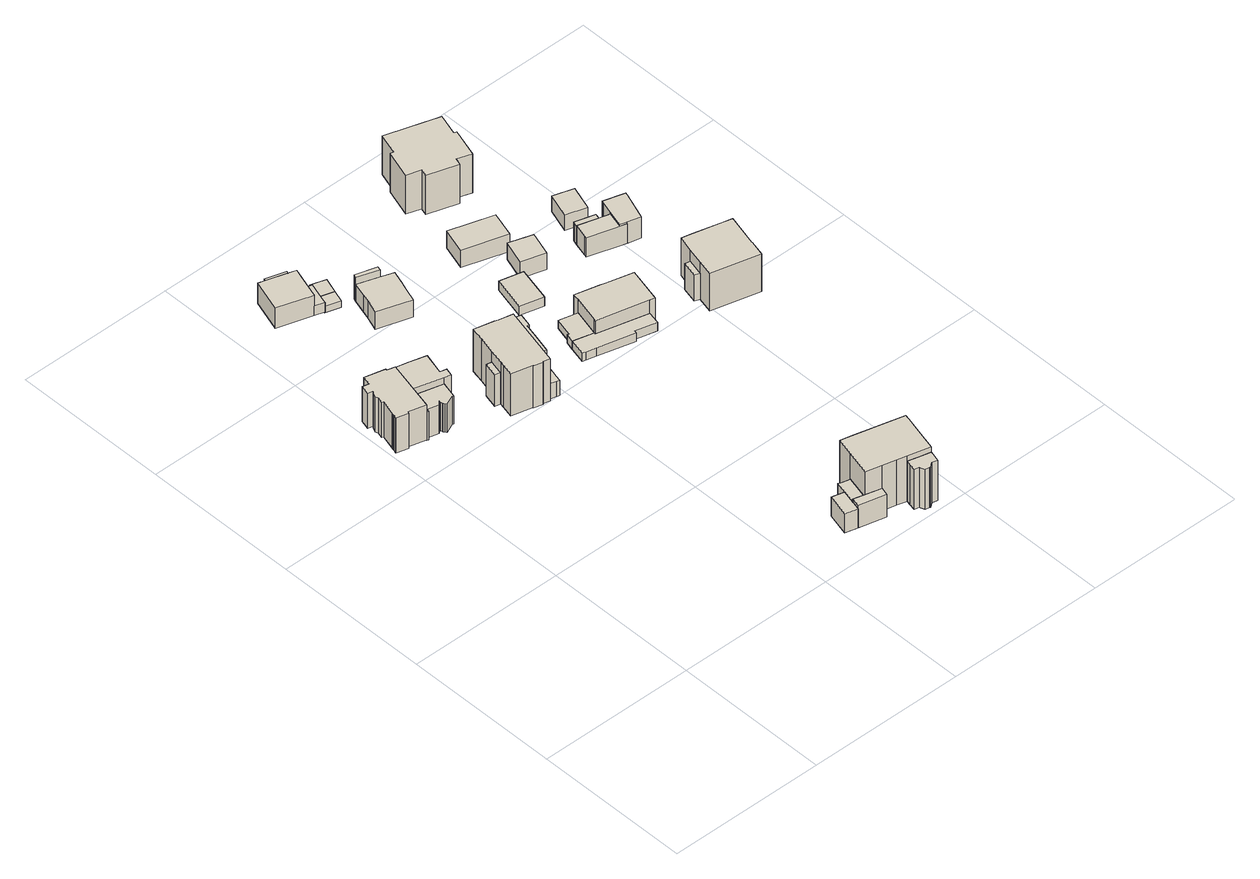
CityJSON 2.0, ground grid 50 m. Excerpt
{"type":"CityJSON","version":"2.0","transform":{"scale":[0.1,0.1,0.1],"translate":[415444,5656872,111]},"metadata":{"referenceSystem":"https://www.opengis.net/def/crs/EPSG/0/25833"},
"CityObjects":{
"building1":{"type":"Building","attributes":{"Dachtyp_tdc":"tdcFreeFormRoof","Gemeindeschluessel":14612000,"Dachneigung":58.92,"QualitaetDacherkennung":15,"Geometrietyp2DReferenz":"3000","measuredHeight":16.37,"function":"31001_9998","roofType":"5000"},"geometry":[{"type":"Solid","lod":"1","boundaries":[[[[0,1,2,3,4,5,6,7,8,9,10,11,12,13,14,15,16,17,18,19,20,21,22]],[[23,24,25,26,27,28,29,30,31,32,33,34,35,36,37,38,39,40,41,42,43,44,45]],[[22,24,23,0]],[[21,25,24,22]],[[20,26,25,21]],[[19,27,26,20]],[[18,28,27,19]],[[17,29,28,18]],[[16,30,29,17]],[[15,31,30,16]],[[14,32,31,15]],[[13,33,32,14]],[[12,34,33,13]],[[11,35,34,12]],[[10,36,35,11]],[[9,37,36,10]],[[8,38,37,9]],[[7,39,38,8]],[[6,40,39,7]],[[5,41,40,6]],[[4,42,41,5]],[[3,43,42,4]],[[2,44,43,3]],[[1,45,44,2]],[[0,23,45,1]]]]}]},
"building2":{"type":"Building","attributes":{"Gemeindeschluessel":14612000,"Geometrietyp2DReferenz":"3000","function":"31001_9998","roofType":"9999"},"children":["building2-1","building2-2","building2-3"]},
"building2-1":{"type":"BuildingPart","attributes":{"Dachtyp_tdc":"tdcPolyFlatRoof","Dachneigung":44.63,"QualitaetDacherkennung":41,"Geometrietyp2DReferenz":"3000","measuredHeight":13.65,"roofType":"2100"},"parents":["building2"],"geometry":[{"type":"Solid","lod":"1","boundaries":[[[[46,47,48,49,50,51,52,53,54,55,56,57,58,59,60]],[[61,62,63,64,65,66,67,68,69,70,71,72,73,74,75]],[[60,62,61,46]],[[59,63,62,60]],[[58,64,63,59]],[[57,65,64,58]],[[56,66,65,57]],[[55,67,66,56]],[[54,68,67,55]],[[53,69,68,54]],[[52,70,69,53]],[[51,71,70,52]],[[50,72,71,51]],[[49,73,72,50]],[[48,74,73,49]],[[47,75,74,48]],[[46,61,75,47]]]]}]},
"building2-2":{"type":"BuildingPart","attributes":{"Dachtyp_tdc":"tdcHipAndGableRoof","Dachneigung":45.5,"QualitaetDacherkennung":35,"Geometrietyp2DReferenz":"3000","measuredHeight":15.75,"roofType":"5000"},"parents":["building2"],"geometry":[{"type":"Solid","lod":"1","boundaries":[[[[76,77,78,79,80,81,82,83,84]],[[85,86,87,88,89,90,91,66,65]],[[84,86,85,76]],[[83,87,86,84]],[[82,88,87,83]],[[81,89,88,82]],[[80,90,89,81]],[[79,91,90,80]],[[78,66,91,79]],[[77,65,66,78]],[[76,85,65,77]]]]}]},
"building2-3":{"type":"BuildingPart","attributes":{"Dachtyp_tdc":"tdcGableRoof","Dachneigung":48.24,"QualitaetDacherkennung":35,"Geometrietyp2DReferenz":"3000","measuredHeight":11.3,"roofType":"3100"},"parents":["building2"],"geometry":[{"type":"Solid","lod":"1","boundaries":[[[[92,93,94,95]],[[87,96,97,88]],[[95,96,87,92]],[[94,97,96,95]],[[93,88,97,94]],[[92,87,88,93]]]]}]},
"building3":{"type":"Building","attributes":{"Gemeindeschluessel":14612000,"Geometrietyp2DReferenz":"3000","function":"31001_9998","roofType":"9999"},"children":["building3-1","building3-2","building3-3"]},
"building3-1":{"type":"BuildingPart","attributes":{"Dachtyp_tdc":"tdcFreeFormRoof","Dachneigung":76.77,"QualitaetDacherkennung":34,"Geometrietyp2DReferenz":"3000","measuredHeight":8.03,"roofType":"5000"},"parents":["building3"],"geometry":[{"type":"Solid","lod":"1","boundaries":[[[[98,99,100,101]],[[102,103,104,105]],[[101,103,102,98]],[[100,104,103,101]],[[99,105,104,100]],[[98,102,105,99]]]]}]},
"building3-2":{"type":"BuildingPart","attributes":{"Dachtyp_tdc":"tdcPolyFlatRoof","Dachneigung":0,"QualitaetDacherkennung":74,"Geometrietyp2DReferenz":"3000","measuredHeight":3.4,"roofType":"1000"},"parents":["building3"],"geometry":[{"type":"MultiSurface","lod":"1","boundaries":[[[106,107,108,109,110,111,112,107]],[[113,114,115,116,117,118,119,114]],[[107,114,113,106]],[[112,115,114,107]],[[111,116,115,112]],[[110,117,116,111]],[[109,118,117,110]],[[108,119,118,109]],[[107,114,119,108]]]}]},
"building3-3":{"type":"BuildingPart","attributes":{"Dachtyp_tdc":"tdcCutTentRoof","Dachneigung":0.299,"QualitaetDacherkennung":79,"Geometrietyp2DReferenz":"3000","measuredHeight":9.19,"roofType":"9999"},"parents":["building3"],"geometry":[{"type":"MultiSurface","lod":"1","boundaries":[[[120,121,122,123,124,123,125,126,127]],[[102,105,128,115,114,113,114,129,130]],[[127,105,102,120]],[[126,128,105,127]],[[125,115,128,126]],[[123,114,115,125]],[[124,113,114,123]],[[122,129,114,123]],[[121,130,129,122]],[[120,102,130,121]]]}]},
"building4":{"type":"Building","attributes":{"Gemeindeschluessel":14612000,"Geometrietyp2DReferenz":"3000","function":"31001_9998","roofType":"9999"},"children":["building4-1","building4-2","building4-3","building4-4"]},
"building4-1":{"type":"BuildingPart","attributes":{"Dachtyp_tdc":"tdcHipAndGableRoof","Dachneigung":48.02,"QualitaetDacherkennung":29,"Geometrietyp2DReferenz":"3000","measuredHeight":18.32,"roofType":"5000"},"parents":["building4"],"geometry":[{"type":"Solid","lod":"1","boundaries":[[[[131,132,133,134,135,136,137,138,139,140,141,142,143,144,145]],[[146,147,148,149,150,151,152,153,154,155,156,157,158,159,160]],[[145,146,160,131]],[[144,147,146,145]],[[143,148,147,144]],[[142,149,148,143]],[[141,150,149,142]],[[140,151,150,141]],[[139,152,151,140]],[[138,153,152,139]],[[137,154,153,138]],[[136,155,154,137]],[[135,156,155,136]],[[134,157,156,135]],[[133,158,157,134]],[[132,159,158,133]],[[131,160,159,132]]]]}]},
"building4-2":{"type":"BuildingPart","attributes":{"Dachtyp_tdc":"tdcPolyFlatRoof","Dachneigung":0,"QualitaetDacherkennung":2,"Geometrietyp2DReferenz":"3000","measuredHeight":3.11,"roofType":"1000"},"parents":["building4"],"geometry":[{"type":"Solid","lod":"1","boundaries":[[[[161,162,163,164,165,166,167,168]],[[169,170,171,172,173,174,175,176]],[[168,170,169,161]],[[167,171,170,168]],[[166,172,171,167]],[[165,173,172,166]],[[164,174,173,165]],[[163,175,174,164]],[[162,176,175,163]],[[161,169,176,162]]]]}]},
"building4-3":{"type":"BuildingPart","attributes":{"Dachtyp_tdc":"tdcPolyFlatRoof","Dachneigung":0,"QualitaetDacherkennung":42,"Geometrietyp2DReferenz":"3000","measuredHeight":13.62,"roofType":"1000"},"parents":["building4"],"geometry":[{"type":"Solid","lod":"1","boundaries":[[[[177,178,179,180,181,182,183]],[[151,184,185,186,169,176,152]],[[183,184,151,177]],[[182,185,184,183]],[[181,186,185,182]],[[180,169,186,181]],[[179,176,169,180]],[[178,152,176,179]],[[177,151,152,178]]]]}]},
"building4-4":{"type":"BuildingPart","attributes":{"Dachtyp_tdc":"tdcPolyFlatRoof","Dachneigung":2.76,"QualitaetDacherkennung":34,"Geometrietyp2DReferenz":"3000","measuredHeight":11.2,"roofType":"2100"},"parents":["building4"],"geometry":[{"type":"Solid","lod":"1","boundaries":[[[[187,188,189,190]],[[160,191,192,146]],[[190,191,160,187]],[[189,192,191,190]],[[188,146,192,189]],[[187,160,146,188]]]]}]},
"building5":{"type":"Building","attributes":{"Dachtyp_tdc":"tdcPolyFlatRoof","Gemeindeschluessel":14612000,"Dachneigung":3.31,"QualitaetDacherkennung":75,"Geometrietyp2DReferenz":"3000","measuredHeight":2.47,"function":"31001_9998","roofType":"2100"},"geometry":[{"type":"Solid","lod":"1","boundaries":[[[[193,194,195,196]],[[197,198,199,200]],[[196,198,197,193]],[[195,199,198,196]],[[194,200,199,195]],[[193,197,200,194]]]]}]},
"building6":{"type":"Building","attributes":{"Dachtyp_tdc":"tdcPolyFlatRoof","Gemeindeschluessel":14612000,"Dachneigung":34.59,"QualitaetDacherkennung":44,"Geometrietyp2DReferenz":"3000","measuredHeight":6.41,"function":"31001_9998","roofType":"2100"},"geometry":[{"type":"Solid","lod":"1","boundaries":[[[[201,202,203,204,205,206,207,208]],[[209,210,211,212,213,214,215,216]],[[208,210,209,201]],[[207,211,210,208]],[[206,212,211,207]],[[205,213,212,206]],[[204,214,213,205]],[[203,215,214,204]],[[202,216,215,203]],[[201,209,216,202]]]]}]},
"building7":{"type":"Building","attributes":{"Dachtyp_tdc":"tdcPolyFlatRoof","Gemeindeschluessel":14612000,"Dachneigung":3.38,"QualitaetDacherkennung":77,"Geometrietyp2DReferenz":"3000","measuredHeight":2.4,"function":"31001_9998","roofType":"2100"},"geometry":[{"type":"Solid","lod":"1","boundaries":[[[[195,194,217,218,219]],[[199,220,221,222,200]],[[219,220,199,195]],[[218,221,220,219]],[[217,222,221,218]],[[194,200,222,217]],[[195,199,200,194]]]]}]},
"building8":{"type":"Building","attributes":{"Gemeindeschluessel":14612000,"Geometrietyp2DReferenz":"3000","function":"31001_9998","roofType":"9999"},"children":["building8-1","building8-2"]},
"building8-1":{"type":"BuildingPart","attributes":{"Dachtyp_tdc":"tdcGableRoof","Dachneigung":40.1,"QualitaetDacherkennung":31,"Geometrietyp2DReferenz":"3000","measuredHeight":9.33,"roofType":"3100"},"parents":["building8"],"geometry":[{"type":"Solid","lod":"1","boundaries":[[[[223,224,225,226,227,228,229,230,231,232,233]],[[234,235,236,237,238,239,240,241,242,243,244]],[[233,235,234,223]],[[232,236,235,233]],[[231,237,236,232]],[[230,238,237,231]],[[229,239,238,230]],[[228,240,239,229]],[[227,241,240,228]],[[226,242,241,227]],[[225,243,242,226]],[[224,244,243,225]],[[223,234,244,224]]]]}]},
"building8-2":{"type":"BuildingPart","attributes":{"Dachtyp_tdc":"tdcGableRoof","Dachneigung":37.45,"QualitaetDacherkennung":44,"Geometrietyp2DReferenz":"3000","measuredHeight":10,"roofType":"3100"},"parents":["building8"],"geometry":[{"type":"Solid","lod":"1","boundaries":[[[[245,246,247,248]],[[249,244,243,250]],[[248,244,249,245]],[[247,243,244,248]],[[246,250,243,247]],[[245,249,250,246]]]]}]},
"building9":{"type":"Building","attributes":{"Gemeindeschluessel":14612000,"Geometrietyp2DReferenz":"3000","function":"31001_9998","roofType":"9999"},"children":["building9-1","building9-2","building9-3","building9-4","building9-5","building9-6","building9-7"]},
"building9-1":{"type":"BuildingPart","attributes":{"Dachtyp_tdc":"tdcPolyFlatRoof","Dachneigung":2.95,"QualitaetDacherkennung":60,"Geometrietyp2DReferenz":"3000","measuredHeight":7.03,"roofType":"2100"},"parents":["building9"],"geometry":[{"type":"Solid","lod":"1","boundaries":[[[[251,252,253,254]],[[255,256,257,258]],[[254,256,255,251]],[[253,257,256,254]],[[252,258,257,253]],[[251,255,258,252]]]]}]},
"building9-2":{"type":"BuildingPart","attributes":{"Dachtyp_tdc":"tdcGableRoof","Dachneigung":35.68,"QualitaetDacherkennung":75,"Geometrietyp2DReferenz":"3000","measuredHeight":7.38,"roofType":"3100"},"parents":["building9"],"geometry":[{"type":"Solid","lod":"1","boundaries":[[[[259,260,261,262,263,264,265,266]],[[267,268,269,270,271,272,273,274]],[[266,268,267,259]],[[265,269,268,266]],[[264,270,269,265]],[[263,271,270,264]],[[262,272,271,263]],[[261,273,272,262]],[[260,274,273,261]],[[259,267,274,260]]]]}]},
"building9-3":{"type":"BuildingPart","attributes":{"Dachtyp_tdc":"tdcGableRoof","Dachneigung":37.35,"QualitaetDacherkennung":10,"Geometrietyp2DReferenz":"3000","measuredHeight":10.64,"roofType":"3100"},"parents":["building9"],"geometry":[{"type":"Solid","lod":"1","boundaries":[[[[275,276,277,278]],[[279,280,256,281]],[[278,280,279,275]],[[277,256,280,278]],[[276,281,256,277]],[[275,279,281,276]]]]}]},
"building9-4":{"type":"BuildingPart","attributes":{"Dachtyp_tdc":"tdcGableRoof","Dachneigung":54.8,"QualitaetDacherkennung":39,"Geometrietyp2DReferenz":"3000","measuredHeight":17.07,"roofType":"3100"},"parents":["building9"],"geometry":[{"type":"Solid","lod":"1","boundaries":[[[[282,283,284,285,286,287,288,289,290,291,292]],[[293,294,295,296,297,298,299,300,301,302,303]],[[292,294,293,282]],[[291,295,294,292]],[[290,296,295,291]],[[289,297,296,290]],[[288,298,297,289]],[[287,299,298,288]],[[286,300,299,287]],[[285,301,300,286]],[[284,302,301,285]],[[283,303,302,284]],[[282,293,303,283]]]]}]},
"building9-5":{"type":"BuildingPart","attributes":{"Dachtyp_tdc":"tdcFreeFormRoof","Dachneigung":79.05,"QualitaetDacherkennung":17,"Geometrietyp2DReferenz":"3000","measuredHeight":20.07,"roofType":"5000"},"parents":["building9"],"geometry":[{"type":"Solid","lod":"1","boundaries":[[[[304,305,304,306,307,308,309,310]],[[311,312,313,269,267,314,315,314]],[[310,311,314,304]],[[309,312,311,310]],[[308,313,312,309]],[[307,269,313,308]],[[306,267,269,307]],[[304,314,267,306]]]]}]},
"building9-6":{"type":"BuildingPart","attributes":{"Dachtyp_tdc":"tdcGableRoof","Dachneigung":30.43,"QualitaetDacherkennung":29,"Geometrietyp2DReferenz":"3000","measuredHeight":8.75,"roofType":"3100"},"parents":["building9"],"geometry":[{"type":"Solid","lod":"1","boundaries":[[[[316,317,318,319,320,321,322]],[[323,281,255,324,325,326,327]],[[322,281,323,316]],[[321,255,281,322]],[[320,324,255,321]],[[319,325,324,320]],[[318,326,325,319]],[[317,327,326,318]],[[316,323,327,317]]]]}]},
"building9-7":{"type":"BuildingPart","attributes":{"Dachtyp_tdc":"tdcHipAndGableRoof","Dachneigung":50.66,"QualitaetDacherkennung":21,"Geometrietyp2DReferenz":"3000","measuredHeight":20.38,"roofType":"5000"},"parents":["building9"],"geometry":[{"type":"Solid","lod":"1","boundaries":[[[[328,329,330,331,332,333,334,335,336,337,338]],[[315,339,297,295,340,279,323,327,341,311,314]],[[337,339,315,338]],[[336,297,339,337]],[[335,295,297,336]],[[334,340,295,335]],[[333,279,340,334]],[[332,323,279,333]],[[331,327,323,332]],[[330,341,327,331]],[[329,311,341,330]],[[328,314,311,329]],[[338,315,314,328]]]]}]},
"building10":{"type":"Building","attributes":{"Dachtyp_tdc":"tdcPolyFlatRoof","Gemeindeschluessel":14612000,"Dachneigung":0,"QualitaetDacherkennung":84,"Geometrietyp2DReferenz":"3000","measuredHeight":3,"function":"31001_9998","roofType":"1000"},"geometry":[{"type":"Solid","lod":"1","boundaries":[[[[342,343,344,345,346,347]],[[348,349,350,351,352,353]],[[347,349,348,342]],[[346,350,349,347]],[[345,351,350,346]],[[344,352,351,345]],[[343,353,352,344]],[[342,348,353,343]]]]}]},
"building11":{"type":"Building","attributes":{"Dachtyp_tdc":"tdcPolyFlatRoof","Gemeindeschluessel":14612000,"Dachneigung":0,"QualitaetDacherkennung":80,"Geometrietyp2DReferenz":"3000","measuredHeight":3,"function":"31001_9998","roofType":"1000"},"geometry":[{"type":"Solid","lod":"1","boundaries":[[[[354,355,343,342,356,357,358,359,360,361]],[[362,363,364,365,366,367,368,348,353,369]],[[361,363,362,354]],[[360,364,363,361]],[[359,365,364,360]],[[358,366,365,359]],[[357,367,366,358]],[[356,368,367,357]],[[342,348,368,356]],[[343,353,348,342]],[[355,369,353,343]],[[354,362,369,355]]]]}]},
"building12":{"type":"Building","attributes":{"Dachtyp_tdc":"tdcPolyFlatRoof","Gemeindeschluessel":14612000,"Dachneigung":0,"QualitaetDacherkennung":90,"Geometrietyp2DReferenz":"3000","measuredHeight":3.13,"function":"31001_9998","roofType":"1000"},"geometry":[{"type":"Solid","lod":"1","boundaries":[[[[370,371,372,373]],[[374,375,376,377]],[[373,375,374,370]],[[372,376,375,373]],[[371,377,376,372]],[[370,374,377,371]]]]}]},
"building13":{"type":"Building","attributes":{"Dachtyp_tdc":"tdcFreeFormRoof","Gemeindeschluessel":14612000,"Dachneigung":51.01,"QualitaetDacherkennung":74,"Geometrietyp2DReferenz":"3000","measuredHeight":11.32,"function":"31001_9998","roofType":"5000"},"geometry":[{"type":"Solid","lod":"1","boundaries":[[[[378,379,380,381,382,383,384,385,386]],[[387,388,389,390,391,392,393,394,395]],[[386,388,387,378]],[[385,389,388,386]],[[384,390,389,385]],[[383,391,390,384]],[[382,392,391,383]],[[381,393,392,382]],[[380,394,393,381]],[[379,395,394,380]],[[378,387,395,379]]]]}]},
"building14":{"type":"Building","attributes":{"Dachtyp_tdc":"tdcPolyFlatRoof","Gemeindeschluessel":14612000,"Dachneigung":4.72,"QualitaetDacherkennung":86,"Geometrietyp2DReferenz":"3000","measuredHeight":6.58,"function":"31001_9998","roofType":"2100"},"geometry":[{"type":"Solid","lod":"1","boundaries":[[[[396,397,398,399]],[[400,401,402,403]],[[399,401,400,396]],[[398,402,401,399]],[[397,403,402,398]],[[396,400,403,397]]]]}]},
"building15":{"type":"Building","attributes":{"Dachtyp_tdc":"tdcHipRoof","Gemeindeschluessel":14612000,"Dachneigung":44.74,"QualitaetDacherkennung":80,"Geometrietyp2DReferenz":"3000","measuredHeight":8.01,"function":"31001_9998","roofType":"3200"},"geometry":[{"type":"Solid","lod":"1","boundaries":[[[[404,405,406,407]],[[408,409,410,411]],[[407,409,408,404]],[[406,410,409,407]],[[405,411,410,406]],[[404,408,411,405]]]]}]},
"building16":{"type":"Building","attributes":{"Dachtyp_tdc":"tdcFreeFormRoof","Gemeindeschluessel":14612000,"Dachneigung":10.36,"QualitaetDacherkennung":44,"Geometrietyp2DReferenz":"3000","measuredHeight":14.76,"function":"31001_9998","roofType":"5000"},"geometry":[{"type":"Solid","lod":"1","boundaries":[[[[412,413,414,415,416,417,418,419,420,421,422,423]],[[424,425,426,427,428,429,430,431,432,433,434,435]],[[423,425,424,412]],[[422,426,425,423]],[[421,427,426,422]],[[420,428,427,421]],[[419,429,428,420]],[[418,430,429,419]],[[417,431,430,418]],[[416,432,431,417]],[[415,433,432,416]],[[414,434,433,415]],[[413,435,434,414]],[[412,424,435,413]]]]}]},
"building17":{"type":"Building","attributes":{"Gemeindeschluessel":14612000,"Geometrietyp2DReferenz":"3000","function":"31001_9998","roofType":"9999"},"children":["building17-1","building17-2","building17-3","building17-4","building17-5"]},
"building17-1":{"type":"BuildingPart","attributes":{"Dachtyp_tdc":"tdcPolyFlatRoof","Dachneigung":0,"QualitaetDacherkennung":44,"Geometrietyp2DReferenz":"3000","measuredHeight":8.8,"roofType":"1000"},"parents":["building17"],"geometry":[{"type":"Solid","lod":"1","boundaries":[[[[436,437,438,439,440]],[[441,442,443,444,445]],[[440,442,441,436]],[[439,443,442,440]],[[438,444,443,439]],[[437,445,444,438]],[[436,441,445,437]]]]}]},
"building17-2":{"type":"BuildingPart","attributes":{"Dachtyp_tdc":"tdcPolyFlatRoof","Dachneigung":46.73,"QualitaetDacherkennung":47,"Geometrietyp2DReferenz":"3000","measuredHeight":9.84,"roofType":"2100"},"parents":["building17"],"geometry":[{"type":"Solid","lod":"1","boundaries":[[[[446,447,448,449]],[[450,451,452,453]],[[449,451,450,446]],[[448,452,451,449]],[[447,453,452,448]],[[446,450,453,447]]]]}]},
"building17-3":{"type":"BuildingPart","attributes":{"Dachtyp_tdc":"tdcTentRoof","Dachneigung":27.14,"QualitaetDacherkennung":85,"Geometrietyp2DReferenz":"3000","measuredHeight":15.43,"roofType":"3500"},"parents":["building17"],"geometry":[{"type":"Solid","lod":"1","boundaries":[[[[454,455,456,457,458,459,460,461,462,463,464]],[[465,466,441,445,444,467,468,469,470,471,472]],[[463,466,465,464]],[[462,441,466,463]],[[461,445,441,462]],[[460,444,445,461]],[[459,467,444,460]],[[458,468,467,459]],[[457,469,468,458]],[[456,470,469,457]],[[455,471,470,456]],[[454,472,471,455]],[[464,465,472,454]]]]}]},
"building17-4":{"type":"BuildingPart","attributes":{"Dachtyp_tdc":"tdcFreeFormRoof","Dachneigung":53.47,"QualitaetDacherkennung":3,"Geometrietyp2DReferenz":"3000","measuredHeight":9.96,"roofType":"5000"},"parents":["building17"],"geometry":[{"type":"Solid","lod":"1","boundaries":[[[[473,474,475,476]],[[477,478,470,469]],[[476,477,469,473]],[[475,478,477,476]],[[474,470,478,475]],[[473,469,470,474]]]]}]},
"building17-5":{"type":"BuildingPart","attributes":{"Dachtyp_tdc":"tdcFreeFormRoof","Dachneigung":20.37,"QualitaetDacherkennung":21,"Geometrietyp2DReferenz":"3000","measuredHeight":11.45,"roofType":"5000"},"parents":["building17"],"geometry":[{"type":"Solid","lod":"1","boundaries":[[[[479,480,481,482,483,484]],[[452,451,485,465,472,486]],[[483,451,452,484]],[[482,485,451,483]],[[481,465,485,482]],[[480,472,465,481]],[[479,486,472,480]],[[484,452,486,479]]]]}]},
"building18":{"type":"Building","attributes":{"Gemeindeschluessel":14612000,"Geometrietyp2DReferenz":"3000","function":"31001_9998","roofType":"9999"},"children":["building18-1","building18-2","building18-3"]},
"building18-1":{"type":"BuildingPart","attributes":{"Dachtyp_tdc":"tdcHipAndGableRoof","Dachneigung":32.2,"QualitaetDacherkennung":70,"Geometrietyp2DReferenz":"3000","measuredHeight":7.79,"roofType":"5000"},"parents":["building18"],"geometry":[{"type":"Solid","lod":"1","boundaries":[[[[487,488,489,490,491,492,493,494,495]],[[496,497,498,499,500,501,502,503,504]],[[495,497,496,487]],[[494,498,497,495]],[[493,499,498,494]],[[492,500,499,493]],[[491,501,500,492]],[[490,502,501,491]],[[489,503,502,490]],[[488,504,503,489]],[[487,496,504,488]]]]}]},
"building18-2":{"type":"BuildingPart","attributes":{"Dachtyp_tdc":"tdcGableRoof","Dachneigung":15.29,"QualitaetDacherkennung":46,"Geometrietyp2DReferenz":"3000","measuredHeight":7.12,"roofType":"3100"},"parents":["building18"],"geometry":[{"type":"Solid","lod":"1","boundaries":[[[[505,506,507,508,509,510]],[[511,512,503,502,513,514]],[[510,512,511,505]],[[509,503,512,510]],[[508,502,503,509]],[[507,513,502,508]],[[506,514,513,507]],[[505,511,514,506]]]]}]},
"building18-3":{"type":"BuildingPart","attributes":{"Dachtyp_tdc":"tdcFreeFormRoof","Dachneigung":42.94,"QualitaetDacherkennung":21,"Geometrietyp2DReferenz":"3000","measuredHeight":9.17,"roofType":"5000"},"parents":["building18"],"geometry":[{"type":"Solid","lod":"1","boundaries":[[[[515,516,517,518,519,520,521,522,523,524]],[[525,526,527,528,529,499,498,497,504,530]],[[524,526,525,515]],[[523,527,526,524]],[[522,528,527,523]],[[521,529,528,522]],[[520,499,529,521]],[[519,498,499,520]],[[518,497,498,519]],[[517,504,497,518]],[[516,530,504,517]],[[515,525,530,516]]]]}]},
"building19":{"type":"Building","attributes":{"Dachtyp_tdc":"tdcHipRoof","Gemeindeschluessel":14612000,"Dachneigung":48.96,"QualitaetDacherkennung":62,"Geometrietyp2DReferenz":"3000","measuredHeight":7.81,"function":"31001_9998","roofType":"3200"},"geometry":[{"type":"Solid","lod":"1","boundaries":[[[[531,532,533,534]],[[535,536,537,538]],[[534,536,535,531]],[[533,537,536,534]],[[532,538,537,533]],[[531,535,538,532]]]]}]}
},
"vertices":[
[27,1210,142],[22,1191,142],[27,1189,142],[16,1146,142],[14,1142,142],[13,1137,142],[12,1133,142],[9,1123,142],[9,1122,142],[46,1112,142],[48,1118,142],[102,1104,142],[142,1267,142],[117,1274,142],[118,1278,142],[54,1294,142],[47,1266,142],[27,1271,142],[20,1242,142],[35,1239,142],[34,1236,142],[31,1233,142],[25,1218,142],[27,1210,17],[25,1218,17],[31,1233,17],[34,1236,17],[35,1239,17],[20,1242,17],[27,1271,17],[47,1266,17],[54,1294,17],[118,1278,17],[117,1274,17],[142,1267,17],[102,1104,17],[48,1118,17],[46,1112,17],[9,1122,17],[9,1123,17],[12,1133,17],[13,1137,17],[14,1142,17],[16,1146,17],[27,1189,17],[22,1191,17],
[144,1101,117],[155,1112,117],[154,1105,117],[155,1100,117],[156,1098,117],[159,1094,117],[162,1090,117],[192,1102,117],[196,1101,117],[204,1132,117],[209,1152,117],[119,1175,117],[102,1104,117],[107,1102,117],[109,1110,117],[144,1101,16],[109,1110,16],[107,1102,16],[102,1104,16],[119,1175,16],[209,1152,16],[204,1132,16],[196,1101,16],[192,1102,16],[162,1090,16],[159,1094,16],[156,1098,16],[155,1100,16],[154,1105,16],[155,1112,16],
[127,1205,141],[119,1175,141],[209,1152,141],[229,1146,141],[235,1170,141],[215,1175,141],[233,1243,141],[183,1257,141],[142,1267,141],[127,1205,16],[142,1267,16],[183,1257,16],[233,1243,16],[215,1175,16],[235,1170,16],[229,1146,16],
[183,1257,116],[233,1243,116],[237,1259,116],[187,1272,116],[187,1272,16],[237,1259,16],
[159,1783,89],[222,1763,89],[225,1772,89],[162,1791,89],[159,1783,18],[162,1791,18],[225,1772,18],[222,1763,18],
[213,1655,52],[213,1654,52],[243,1645,52],[243,1646,52],[255,1683,52],[265,1717,52],[235,1726,52],[213,1655,18],[213,1654,18],[235,1726,18],[265,1717,18],[255,1683,18],[243,1646,18],[243,1645,18],
[159,1783,91],[137,1789,91],[105,1688,91],[213,1654,91],[213,1655,91],[235,1726,91],[245,1756,91],[222,1763,91],[245,1756,18],[105,1688,18],[137,1789,18],
[346,1082,156],[343,1067,156],[334,1030,156],[399,1014,156],[398,1012,156],[426,1004,156],[430,1007,156],[450,1002,156],[461,1048,156],[497,1194,156],[454,1204,156],[442,1208,156],[380,1223,156],[370,1180,156],[357,1127,156],[357,1127,6],[370,1180,6],[380,1223,6],[442,1208,6],[454,1204,6],[497,1194,6],[461,1048,6],[450,1002,6],[430,1007,6],[426,1004,6],[398,1012,6],[399,1014,6],[334,1030,6],[343,1067,6],[346,1082,6],
[490,1098,37],[476,1044,37],[488,1041,37],[496,1040,37],[500,1042,37],[502,1043,37],[512,1081,37],[507,1092,37],[490,1098,6],[507,1092,6],[512,1081,6],[502,1043,6],[500,1042,6],[496,1040,6],[488,1041,6],[476,1044,6],
[497,1194,142],[461,1048,142],[476,1044,142],[490,1098,142],[502,1147,142],[509,1146,142],[519,1188,142],[519,1188,6],[509,1146,6],[502,1147,6],
[346,1082,118],[357,1127,118],[340,1131,118],[329,1086,118],[329,1086,6],[340,1131,6],
[289,1632,38],[301,1669,38],[255,1683,38],[243,1646,38],[289,1632,15],[243,1646,15],[255,1683,15],[301,1669,15],
[481,1012,67],[485,1028,67],[488,1041,67],[476,1044,67],[461,1048,67],[450,1002,67],[468,997,67],[477,995,67],[481,1012,13],[477,995,13],[468,997,13],[450,1002,13],[461,1048,13],[476,1044,13],[488,1041,13],[485,1028,13],
[317,1718,38],[270,1733,38],[265,1717,38],[265,1717,15],[270,1733,15],[317,1718,15],
[424,1597,70],[403,1605,70],[337,1627,70],[324,1583,70],[316,1558,70],[301,1514,70],[406,1481,70],[420,1524,70],[429,1550,70],[442,1591,70],[430,1595,70],[424,1597,8],[430,1595,8],[442,1591,8],[429,1550,8],[420,1524,8],[406,1481,8],[301,1514,8],[316,1558,8],[324,1583,8],[337,1627,8],[403,1605,8],
[407,1618,94],[341,1638,94],[337,1627,94],[403,1605,94],[407,1618,8],[341,1638,8],
[703,144,101],[664,154,101],[646,83,101],[685,73,101],[703,144,33],[685,73,33],[646,83,33],[664,154,33],
[959,200,95],[969,235,95],[950,240,95],[937,243,95],[920,247,95],[906,251,95],[897,216,95],[928,208,95],[959,200,33],[928,208,33],[897,216,33],[906,251,33],[920,247,33],[937,243,33],[950,240,33],[969,235,33],
[776,78,113],[692,100,113],[685,73,113],[769,52,113],[776,78,33],[769,52,33],[692,100,33],
[841,25,176],[856,21,176],[862,5,176],[875,2,176],[878,1,176],[892,12,176],[910,8,176],[919,42,176],[887,50,176],[849,60,176],[845,44,176],[841,25,33],[845,44,33],[849,60,33],[887,50,33],[919,42,33],[910,8,33],[892,12,33],[878,1,33],[875,2,33],[862,5,33],[856,21,33],
[953,177,163],[950,162,163],[959,200,163],[897,216,163],[812,238,163],[797,228,163],[794,217,163],[794,217,33],[797,228,33],[812,238,33],[953,177,33],[950,162,33],
[727,91,102],[747,170,102],[743,170,102],[720,176,102],[712,179,102],[703,144,102],[692,100,102],[727,91,33],[712,179,33],[720,176,33],[743,170,33],[747,170,33],
[953,177,194],[794,217,194],[761,225,194],[747,170,194],[727,91,194],[776,78,194],[819,68,194],[849,60,194],[919,42,194],[936,109,194],[950,162,194],[936,109,33],[819,68,33],[761,225,33],
[622,1102,43],[685,1086,43],[707,1171,43],[650,1185,43],[635,1127,43],[629,1129,43],[622,1102,13],[629,1129,13],[635,1127,13],[650,1185,13],[707,1171,13],[685,1086,13],
[843,1041,43],[684,1081,43],[609,1050,43],[620,1047,43],[651,1039,43],[766,1010,43],[768,1018,43],[834,1002,43],[843,1041,13],[834,1002,13],[768,1018,13],[766,1010,13],[651,1039,13],[620,1047,13],[609,1050,13],[684,1081,13],
[611,1294,43],[684,1275,43],[711,1384,43],[638,1402,43],[611,1294,11],[638,1402,11],[711,1384,11],[684,1275,11],
[684,1081,90],[843,1041,90],[859,1038,90],[886,1147,90],[805,1168,90],[787,1173,90],[712,1192,90],[707,1171,90],[685,1086,90],[684,1081,12],[685,1086,12],[707,1171,12],[712,1192,12],[787,1173,12],[805,1168,12],[886,1147,12],[859,1038,12],[843,1041,12],
[620,1527,80],[756,1485,80],[780,1565,80],[644,1607,80],[620,1527,18],[644,1607,18],[780,1565,18],[756,1485,18],
[731,1468,76],[706,1391,76],[780,1369,76],[804,1444,76],[731,1468,17],[804,1444,17],[780,1369,17],[706,1391,17],
[711,1926,161],[690,1860,161],[680,1863,161],[652,1773,161],[696,1759,161],[689,1737,161],[784,1707,161],[791,1729,161],[836,1714,161],[864,1804,161],[855,1807,161],[876,1874,161],[711,1926,22],[876,1874,22],[855,1807,22],[864,1804,22],[836,1714,22],[791,1729,22],[784,1707,22],[689,1737,22],[696,1759,22],[652,1773,22],[680,1863,22],[690,1860,22],
[1159,1025,104],[1146,974,104],[1147,974,104],[1162,970,104],[1175,1021,104],[1159,1025,16],[1175,1021,16],[1162,970,16],[1147,974,16],[1146,974,16],
[1128,1114,107],[1077,1127,107],[1074,1113,107],[1125,1101,107],[1128,1114,16],[1125,1101,16],[1074,1113,16],[1077,1127,16],
[1055,1105,150],[1022,1113,150],[1009,1063,150],[996,1012,150],[984,962,150],[1134,924,150],[1147,974,150],[1146,974,150],[1159,1025,150],[1172,1075,150],[1139,1084,150],[1139,1084,16],[1172,1075,16],[1134,924,16],[984,962,16],[996,1012,16],[1009,1063,16],[1022,1113,16],[1055,1105,16],
[996,1012,109],[1009,1063,109],[992,1067,109],[980,1017,109],[980,1017,16],[992,1067,16],
[1058,1117,129],[1055,1105,129],[1139,1084,129],[1142,1097,129],[1125,1101,129],[1074,1113,129],[1142,1097,16],[1058,1117,16],
[991,1334,85],[998,1358,85],[966,1367,85],[903,1385,85],[891,1343,85],[889,1334,85],[1004,1300,85],[1004,1301,85],[983,1307,85],[991,1334,16],[983,1307,16],[1004,1301,16],[1004,1300,16],[889,1334,16],[891,1343,16],[903,1385,16],[966,1367,16],[998,1358,16],
[971,1385,82],[909,1403,82],[907,1397,82],[903,1385,82],[966,1367,82],[969,1378,82],[971,1385,16],[969,1378,16],[907,1397,16],[909,1403,16],
[1011,1403,92],[1009,1395,92],[998,1358,92],[983,1307,92],[1004,1301,92],[1004,1300,92],[1044,1289,92],[1047,1298,92],[1075,1376,92],[1077,1384,92],[1011,1403,16],[1077,1384,16],[1075,1376,16],[1047,1298,16],[1044,1289,16],[1009,1395,16],
[914,1444,77],[978,1424,77],[1002,1500,77],[939,1520,77],[914,1444,21],[939,1520,21],[1002,1500,21],[978,1424,21]
]}
